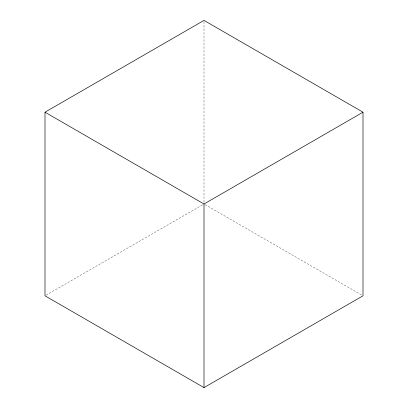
<?xml version="1.0" encoding="UTF-8"?>
<svg xmlns="http://www.w3.org/2000/svg" width="408" height="408" viewBox="0 0 408 408"><rect width="100%" height="100%" fill="white"/><g stroke="black" fill="none" stroke-linecap="round" stroke-linejoin="round"><path stroke-width="0.31" stroke-dasharray="2.04 1.53" d="M46.099 295.168L202.898 204.638M205.102 204.638L361.901 295.168M204 21.67L204 202.73"/><path stroke-width="0.61" d="M44.997 112.2L204 20.4L363.003 112.2L363.003 295.8L204 387.6L44.997 295.8L44.997 112.2L204 204L363.003 112.2M204 204L204 387.6"/></g></svg>
